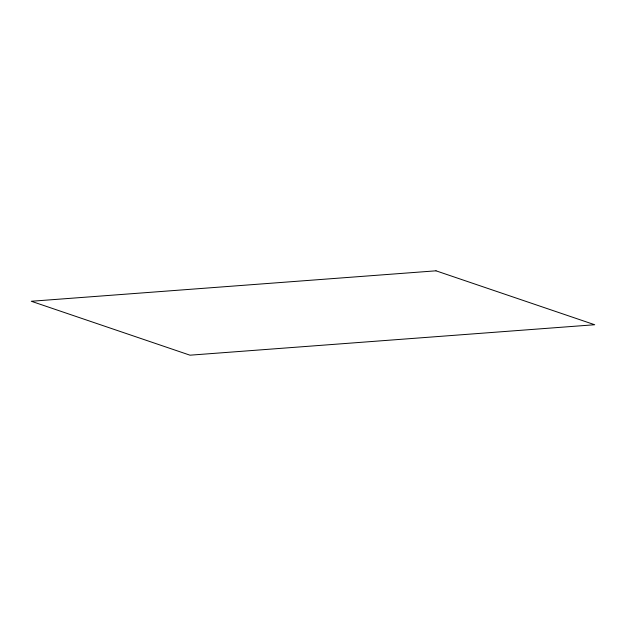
<?xml version="1.0" encoding="UTF-8"?>
<svg xmlns="http://www.w3.org/2000/svg" width="626" height="626" viewBox="0 0 626 626"><rect width="100%" height="100%" fill="white"/><g stroke="black" fill="none" stroke-linecap="round" stroke-linejoin="round"><path stroke-width="0.94" d="M436.001 270.815L31.3 301.262L189.999 355.185L594.7 324.738L436.001 270.815"/></g></svg>
